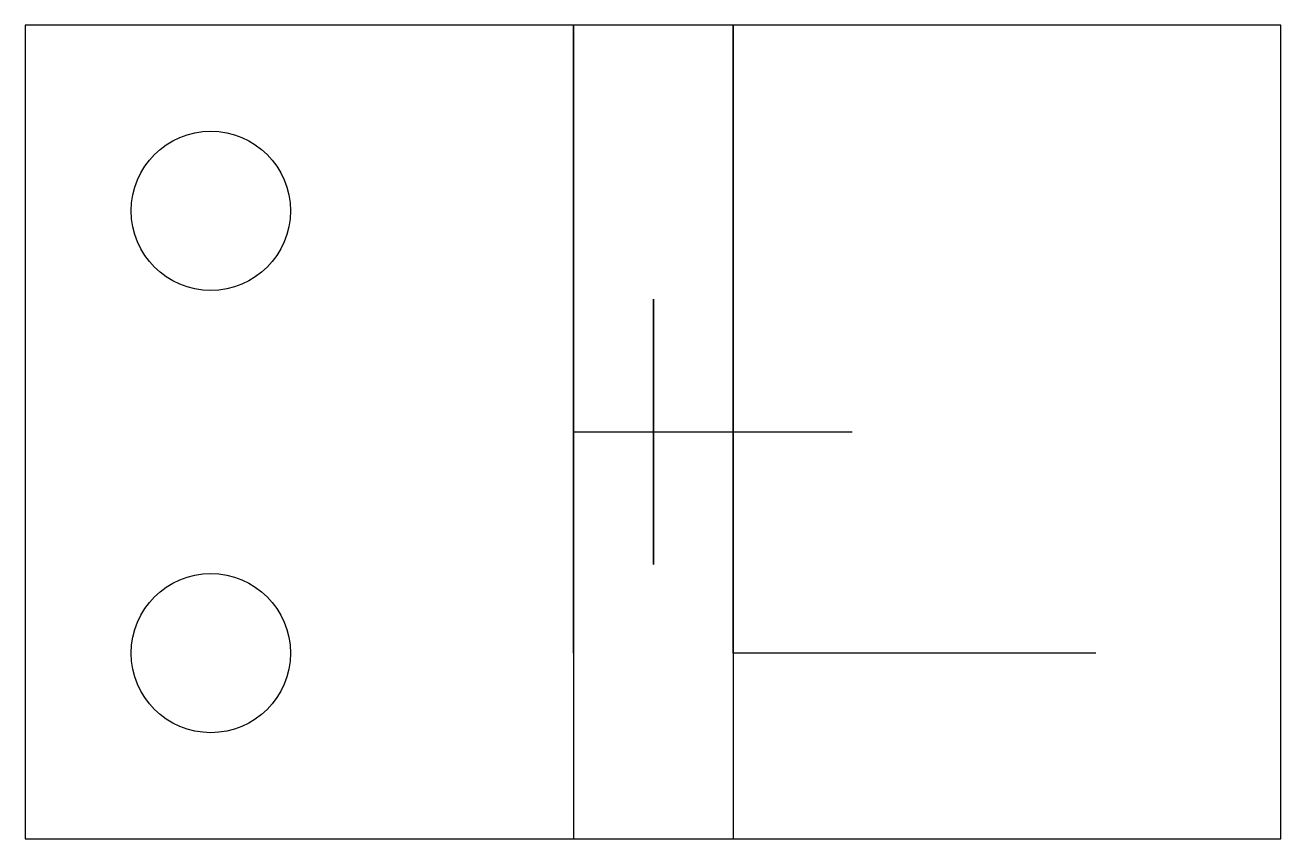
# Model space of a CAD drawing. Header units: inches. Extents: x 30 to 437, y 13 to 124.
# Drawn here: x 294.8 to 436.8, y 32.4 to 124.4 of the extents above; entities outside this region: 2.
import ezdxf

# ---------------------------------------------------------------- set-up
doc = ezdxf.new("R2010")
doc.units = ezdxf.units.IN
doc.header["$MEASUREMENT"] = 0

msp = doc.modelspace()

# ---------------------------------------------------------------- linework, layer by layer
for p, q in [((436.78, 124.44), (294.78, 124.44)), ((294.78, 124.44), (294.78, 32.44)), ((356.78, 53.44, 14), (356.78, 124.44, 14)), ((356.78, 124.44, 14), (356.78, 32.44, 14)), ((374.86, 53.44, 14), (374.86, 124.44, 14)), ((374.86, 124.44, 14), (374.86, 32.44, 14)), ((436.78, 32.44), (436.78, 124.44)), ((356.78, 78.44, 36), (374.86, 78.44, 36)), ((365.82, 78.44, 36), (365.82, 78.44, 72)), ((415.86, 53.44, 14), (374.86, 53.44, 14)), ((294.78, 32.44), (436.78, 32.44)), ((30.35, 12.7), (30.35, 23.7))]:
    msp.add_line(p, q)
at = {"extrusion": (-2.20138e-16, -0.616308, 0.787505)}
msp.add_line((365.82, 78.44, 72), (388.32, 78.44, 72), dxfattribs=at)
for centre in [(315.78, 103.44), (315.78, 53.44)]:
    msp.add_circle(centre, 9)
at = {"extrusion": (1, 0, 0)}
msp.add_circle((78.44, 72, 365.82), 15, dxfattribs=at)
msp.add_arc((34.35, 23.7), 4, 90, 180)

doc.saveas('drawing.dxf')
